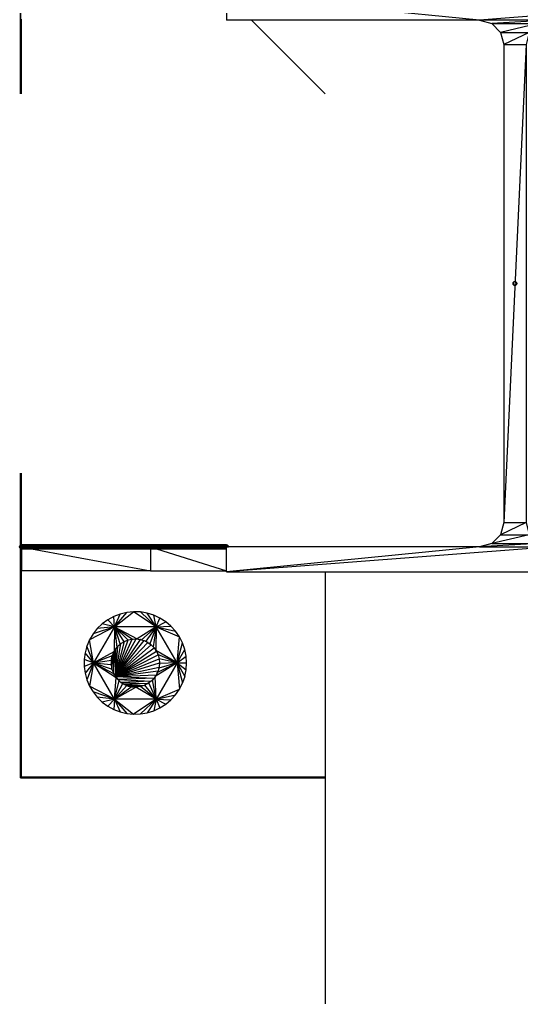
# Model space of a CAD drawing. Header units: millimetres. Extents: x -107267 to 109426, y -98906 to 83910.
# Drawn here: x 55227.5 to 55359.7, y -17772.9 to -17515.2 of the extents above; entities that cross this region are included whole.
import ezdxf

# ---------------------------------------------------------------- set-up
doc = ezdxf.new("R2010")
doc.units = ezdxf.units.MM
doc.layers.add('Top (Plan) View-000-CHÃO', color=254, linetype='Continuous')

# ---------------------------------------------------------------- blocks, each defined once
blk = doc.blocks.new('*U35')
at = {"layer": 'Top (Plan) View-000-CHÃO', "color": 0, "linetype": 'ByBlock', "lineweight": -2}
for p, q in [((154363.19, 143617.63), (154363, 143617.45)), ((154363, 143617.45), (154363.19, 143617.63)), ((154363.44, 143617.7), (154363.19, 143617.63)), ((154363.19, 143617.63), (154363.44, 143617.7)), ((154363.69, 143617.63), (154363.44, 143617.7)), ((154363.44, 143617.7), (154363.69, 143617.63)), ((154363.87, 143617.45), (154363.69, 143617.63)), ((154363.69, 143617.63), (154363.87, 143617.45)), ((154363, 143617.45), (154362.94, 143617.2)), ((154362.94, 143617.2), (154363, 143617.45)), ((154362.94, 143617.2), (154363, 143616.95)), ((154363, 143616.95), (154362.94, 143617.2)), ((154363, 143616.95), (154363.19, 143616.76)), ((154363.19, 143616.76), (154363, 143616.95)), ((154363.19, 143616.76), (154363.44, 143616.7)), ((154363.44, 143616.7), (154363.19, 143616.76)), ((154363.44, 143616.7), (154363.69, 143616.76)), ((154363.69, 143616.76), (154363.44, 143616.7)), ((154363.69, 143616.76), (154363.87, 143616.95)), ((154363.87, 143616.95), (154363.69, 143616.76)), ((154363.94, 143617.2), (154363.87, 143617.45)), ((154363.87, 143617.45), (154363.94, 143617.2)), ((154363.87, 143616.95), (154363.94, 143617.2)), ((154363.94, 143617.2), (154363.87, 143616.95))]:
    blk.add_line(p, q, dxfattribs=at)
blk = doc.blocks.new('*U42')
at = {"layer": 'Top (Plan) View-000-CHÃO', "color": 0, "linetype": 'ByBlock', "lineweight": -2}
for q in [(154313.44, 142193.2), (154413.44, 143541.2)]:
    blk.add_line((154313.44, 143541.2), q, dxfattribs=at)
blk = doc.blocks.new('*U58')
at = {"layer": 'Top (Plan) View-000-CHÃO', "color": 0, "linetype": 'ByBlock', "lineweight": -2}
for p, q in [((154259.44, 143530.09), (154257.75, 143529.44)), ((154257.94, 143526.72), (154262.98, 143530.69)), ((154257.94, 143526.72), (154261.19, 143530.51)), ((154257.94, 143526.72), (154259.44, 143530.09)), ((154261.19, 143530.51), (154259.44, 143530.09)), ((154262.98, 143530.69), (154261.19, 143530.51)), ((154264.79, 143530.63), (154262.98, 143530.69)), ((154268.93, 143526.72), (154262.98, 143530.69)), ((154266.56, 143530.33), (154264.79, 143530.63)), ((154268.93, 143526.72), (154264.79, 143530.63)), ((154268.29, 143529.79), (154266.56, 143530.33)), ((154268.93, 143526.72), (154266.56, 143530.33)), ((154254.72, 143527.51), (154253.42, 143526.25)), ((154256.17, 143528.58), (154254.72, 143527.51)), ((154257.94, 143526.72), (154254.72, 143527.51)), ((154257.75, 143529.44), (154256.17, 143528.58)), ((154257.94, 143526.72), (154256.17, 143528.58)), ((154257.94, 143526.72), (154257.75, 143529.44)), ((154269.92, 143529.04), (154268.29, 143529.79)), ((154268.93, 143526.72), (154268.29, 143529.79)), ((154268.93, 143526.72), (154269.92, 143529.04)), ((154268.93, 143526.72), (154271.44, 143528.06)), ((154271.44, 143528.06), (154269.92, 143529.04)), ((154272.82, 143526.9), (154271.44, 143528.06)), ((154257.94, 143526.72), (154251.39, 143523.29)), ((154257.94, 143526.72), (154252.31, 143524.84)), ((154253.42, 143526.25), (154252.31, 143524.84)), ((154257.94, 143526.72), (154252.44, 143517.2)), ((154257.94, 143526.72), (154253.42, 143526.25)), ((154257.94, 143526.72), (154257.86, 143520.24)), ((154268.93, 143526.72), (154257.94, 143526.72)), ((154257.94, 143526.72), (154263.89, 143523.53)), ((154257.94, 143526.72), (154262.69, 143523.5)), ((154257.94, 143526.72), (154261.51, 143523.25)), ((154257.94, 143526.72), (154260.4, 143522.77)), ((154257.94, 143526.72), (154259.4, 143522.1)), ((154257.94, 143526.72), (154258.54, 143521.24)), ((154268.93, 143526.72), (154263.89, 143523.53)), ((154268.93, 143526.72), (154265.08, 143523.33)), ((154268.93, 143526.72), (154266.21, 143522.91)), ((154268.93, 143526.72), (154267.24, 143522.28)), ((154268.93, 143526.72), (154268.14, 143521.47)), ((154268.93, 143526.72), (154268.86, 143520.5)), ((154268.93, 143526.72), (154272.82, 143526.9)), ((154274.43, 143517.2), (154268.93, 143526.72)), ((154268.93, 143526.72), (154274.03, 143525.56)), ((154268.93, 143526.72), (154275.05, 143524.08)), ((154274.03, 143525.56), (154272.82, 143526.9)), ((154275.05, 143524.08), (154274.03, 143525.56)), ((154251.39, 143523.29), (154250.68, 143521.62)), ((154252.31, 143524.84), (154251.39, 143523.29)), ((154252.44, 143517.2), (154251.39, 143523.29)), ((154260.14, 143522.6), (154260.4, 143522.77)), ((154260.4, 143522.77), (154260.48, 143522.81)), ((154261.31, 143523.16), (154261.51, 143523.25)), ((154261.51, 143523.25), (154261.53, 143523.25)), ((154262.67, 143523.5), (154262.69, 143523.5)), ((154262.69, 143523.5), (154262.86, 143523.51)), ((154263.81, 143523.53), (154263.89, 143523.53)), ((154263.89, 143523.53), (154264.19, 143523.48)), ((154264.95, 143523.35), (154265.08, 143523.33)), ((154265.08, 143523.33), (154265.36, 143523.23)), ((154266.03, 143522.97), (154266.21, 143522.91)), ((154266.21, 143522.91), (154266.44, 143522.77)), ((154267.04, 143522.4), (154267.24, 143522.28)), ((154267.24, 143522.28), (154267.4, 143522.13)), ((154274.43, 143517.2), (154275.05, 143524.08)), ((154274.43, 143517.2), (154275.86, 143522.47)), ((154275.86, 143522.47), (154275.05, 143524.08)), ((154276.46, 143520.76), (154275.86, 143522.47)), ((154250.21, 143519.89), (154249.97, 143518.1)), ((154250.68, 143521.62), (154250.21, 143519.89)), ((154252.44, 143517.2), (154250.21, 143519.89)), ((154252.44, 143517.2), (154250.68, 143521.62)), ((154252.44, 143517.2), (154257.86, 143520.24)), ((154257.78, 143520.05), (154257.86, 143520.24)), ((154257.86, 143520.24), (154258, 143520.45)), ((154258.4, 143521.03), (154258.54, 143521.24)), ((154258.54, 143521.24), (154258.68, 143521.38)), ((154259.19, 143521.89), (154259.4, 143522.1)), ((154259.4, 143522.1), (154259.52, 143522.18)), ((154267.93, 143521.66), (154268.14, 143521.47)), ((154268.14, 143521.47), (154268.23, 143521.34)), ((154268.68, 143520.74), (154268.86, 143520.5)), ((154268.86, 143520.5), (154268.9, 143520.41)), ((154274.43, 143517.2), (154268.86, 143520.5)), ((154274.43, 143517.2), (154276.46, 143520.76)), ((154276.81, 143519), (154276.46, 143520.76)), ((154249.97, 143518.1), (154249.97, 143516.29)), ((154252.44, 143517.2), (154249.97, 143518.1)), ((154252.44, 143517.2), (154249.97, 143516.29)), ((154252.44, 143517.2), (154250.21, 143514.51)), ((154252.44, 143517.2), (154250.68, 143512.77)), ((154252.44, 143517.2), (154251.39, 143511.11)), ((154252.44, 143517.2), (154257.39, 143519.13)), ((154252.44, 143517.2), (154257.13, 143517.95)), ((154252.44, 143517.2), (154257.1, 143516.75)), ((154252.44, 143517.2), (154257.3, 143515.56)), ((154252.44, 143517.2), (154257.72, 143514.43)), ((154252.44, 143517.2), (154258.35, 143513.39)), ((154257.94, 143507.67), (154252.44, 143517.2)), ((154257.13, 143517.95), (154257.2, 143518.25)), ((154257.13, 143517.86), (154257.13, 143517.95)), ((154257.36, 143518.99), (154257.39, 143519.13)), ((154257.39, 143519.13), (154257.5, 143519.4)), ((154274.43, 143517.2), (154268.69, 143513.63)), ((154274.43, 143517.2), (154268.93, 143507.67)), ((154269.27, 143519.64), (154269.39, 143519.41)), ((154274.43, 143517.2), (154269.27, 143514.69)), ((154269.39, 143519.41), (154269.4, 143519.37)), ((154274.43, 143517.2), (154269.39, 143519.41)), ((154274.43, 143517.2), (154269.64, 143515.84)), ((154269.7, 143518.25), (154269.7, 143518.25)), ((154269.7, 143518.25), (154269.7, 143518.19)), ((154274.43, 143517.2), (154269.7, 143518.25)), ((154274.43, 143517.2), (154269.78, 143517.04)), ((154269.78, 143517.11), (154269.78, 143517.04)), ((154274.43, 143517.2), (154276.81, 143519)), ((154274.43, 143517.2), (154276.46, 143513.63)), ((154274.43, 143517.2), (154275.86, 143511.93)), ((154274.43, 143517.2), (154275.05, 143510.32)), ((154274.43, 143517.2), (154276.94, 143517.2)), ((154274.43, 143517.2), (154276.81, 143515.4)), ((154276.94, 143517.2), (154276.81, 143519)), ((154276.81, 143515.4), (154276.94, 143517.2)), ((154249.97, 143516.29), (154250.21, 143514.51)), ((154257.1, 143516.75), (154257.11, 143516.98)), ((154257.11, 143516.71), (154257.1, 143516.75)), ((154257.3, 143515.56), (154257.3, 143515.57)), ((154257.35, 143515.44), (154257.3, 143515.56)), ((154269.14, 143514.46), (154269.27, 143514.69)), ((154269.33, 143514.86), (154269.27, 143514.69)), ((154269.64, 143515.84), (154269.55, 143515.56)), ((154269.65, 143515.97), (154269.64, 143515.84)), ((154269.78, 143517.04), (154269.75, 143516.75)), ((154276.46, 143513.63), (154276.81, 143515.4)), ((154250.21, 143514.51), (154250.68, 143512.77)), ((154250.68, 143512.77), (154251.39, 143511.11)), ((154257.72, 143514.43), (154257.7, 143514.49)), ((154257.88, 143514.17), (154257.72, 143514.43)), ((154257.94, 143507.67), (154258.35, 143513.39)), ((154257.94, 143507.67), (154259.16, 143512.5)), ((154258.35, 143513.39), (154258.28, 143513.51)), ((154258.55, 143513.17), (154258.35, 143513.39)), ((154259.16, 143512.5), (154259.04, 143512.64)), ((154259.37, 143512.34), (154259.16, 143512.5)), ((154267.22, 143512.13), (154266.99, 143511.94)), ((154267.92, 143512.7), (154267.79, 143512.59)), ((154268.1, 143512.92), (154267.92, 143512.7)), ((154268.93, 143507.67), (154267.92, 143512.7)), ((154268.69, 143513.63), (154268.55, 143513.46)), ((154268.69, 143513.63), (154268.8, 143513.84)), ((154268.93, 143507.67), (154268.69, 143513.63)), ((154276.46, 143513.63), (154275.86, 143511.93)), ((154251.39, 143511.11), (154252.31, 143509.56)), ((154257.94, 143507.67), (154251.39, 143511.11)), ((154252.31, 143509.56), (154253.42, 143508.14)), ((154257.94, 143507.67), (154252.31, 143509.56)), ((154257.94, 143507.67), (154260.13, 143511.78)), ((154257.94, 143507.67), (154261.21, 143511.25)), ((154257.94, 143507.67), (154262.38, 143510.94)), ((154257.94, 143507.67), (154263.58, 143510.85)), ((154260.13, 143511.78), (154259.94, 143511.92)), ((154260.32, 143511.68), (154260.13, 143511.78)), ((154261.21, 143511.25), (154260.96, 143511.37)), ((154261.37, 143511.21), (154261.21, 143511.25)), ((154262.38, 143510.94), (154262.09, 143511.01)), ((154262.49, 143510.93), (154262.38, 143510.94)), ((154263.58, 143510.85), (154263.31, 143510.87)), ((154263.63, 143510.85), (154263.58, 143510.85)), ((154268.93, 143507.67), (154263.58, 143510.85)), ((154264.78, 143510.99), (154264.78, 143510.99)), ((154264.79, 143510.99), (154264.78, 143510.99)), ((154268.93, 143507.67), (154264.78, 143510.99)), ((154265.93, 143511.36), (154265.88, 143511.34)), ((154266.18, 143511.49), (154265.93, 143511.36)), ((154268.93, 143507.67), (154265.93, 143511.36)), ((154266.99, 143511.94), (154266.89, 143511.88)), ((154268.93, 143507.67), (154266.99, 143511.94)), ((154268.93, 143507.67), (154275.05, 143510.32)), ((154274.03, 143508.83), (154275.05, 143510.32)), ((154275.05, 143510.32), (154275.86, 143511.93)), ((154253.42, 143508.14), (154254.72, 143506.89)), ((154257.94, 143507.67), (154253.42, 143508.14)), ((154257.94, 143507.67), (154254.72, 143506.89)), ((154254.72, 143506.89), (154256.17, 143505.82)), ((154257.94, 143507.67), (154256.17, 143505.82)), ((154257.94, 143507.67), (154257.75, 143504.95)), ((154268.93, 143507.67), (154257.94, 143507.67)), ((154257.94, 143507.67), (154262.98, 143503.7)), ((154257.94, 143507.67), (154261.19, 143503.88)), ((154257.94, 143507.67), (154259.44, 143504.3)), ((154268.93, 143507.67), (154262.98, 143503.7)), ((154268.93, 143507.67), (154264.79, 143503.76)), ((154268.93, 143507.67), (154266.56, 143504.06)), ((154268.93, 143507.67), (154268.29, 143504.6)), ((154268.93, 143507.67), (154274.03, 143508.83)), ((154268.93, 143507.67), (154272.82, 143507.49)), ((154268.93, 143507.67), (154271.44, 143506.33)), ((154268.93, 143507.67), (154269.92, 143505.36)), ((154271.44, 143506.33), (154272.82, 143507.49)), ((154272.82, 143507.49), (154274.03, 143508.83)), ((154256.17, 143505.82), (154257.75, 143504.95)), ((154257.75, 143504.95), (154259.44, 143504.3)), ((154259.44, 143504.3), (154261.19, 143503.88)), ((154266.56, 143504.06), (154268.29, 143504.6)), ((154268.29, 143504.6), (154269.92, 143505.36)), ((154269.92, 143505.36), (154271.44, 143506.33)), ((154261.19, 143503.88), (154262.98, 143503.7)), ((154262.98, 143503.7), (154264.79, 143503.76)), ((154264.79, 143503.76), (154266.56, 143504.06))]:
    blk.add_line(p, q, dxfattribs=at)
blk = doc.blocks.new('*U59')
at = {"layer": 'Top (Plan) View-000-CHÃO', "color": 0, "linetype": 'ByBlock', "lineweight": -2}
for p, q in [((154258.17, 143513.64), (154263.7, 143523.54)), ((154258.17, 143513.64), (154262.63, 143523.5)), ((154258.17, 143513.64), (154264.77, 143523.4)), ((154258.17, 143513.64), (154261.58, 143523.27)), ((154258.17, 143513.64), (154265.8, 143523.09)), ((154258.17, 143513.64), (154260.58, 143522.87)), ((154258.17, 143513.64), (154266.76, 143522.6)), ((154258.17, 143513.64), (154259.66, 143522.3)), ((154258.85, 143521.59), (154259.66, 143522.3)), ((154259.66, 143522.3), (154259.64, 143522.28)), ((154259.66, 143522.3), (154260.58, 143522.87)), ((154259.66, 143522.3), (154259.68, 143522.32)), ((154260.58, 143522.87), (154260.55, 143522.85)), ((154260.58, 143522.87), (154261.58, 143523.27)), ((154260.58, 143522.87), (154260.6, 143522.88)), ((154261.53, 143523.25), (154261.52, 143523.25)), ((154261.58, 143523.27), (154261.55, 143523.26)), ((154261.58, 143523.27), (154262.63, 143523.5)), ((154261.58, 143523.27), (154261.6, 143523.28)), ((154262.63, 143523.5), (154262.6, 143523.49)), ((154262.63, 143523.5), (154263.7, 143523.54)), ((154262.63, 143523.5), (154262.66, 143523.5)), ((154262.67, 143523.5), (154262.69, 143523.5)), ((154263.7, 143523.54), (154263.68, 143523.54)), ((154263.7, 143523.54), (154263.73, 143523.54)), ((154263.7, 143523.54), (154264.77, 143523.4)), ((154264.77, 143523.4), (154264.75, 143523.41)), ((154264.77, 143523.4), (154264.8, 143523.4)), ((154264.77, 143523.4), (154265.8, 143523.09)), ((154265.8, 143523.09), (154265.78, 143523.1)), ((154265.8, 143523.09), (154265.83, 143523.08)), ((154265.8, 143523.09), (154266.76, 143522.6)), ((154266.76, 143522.6), (154266.74, 143522.62)), ((154266.79, 143522.59), (154266.76, 143522.6)), ((154266.76, 143522.6), (154267.63, 143521.96)), ((154257.29, 143518.8), (154257.65, 143519.81)), ((154257.29, 143515.6), (154257.65, 143519.81)), ((154257.65, 143519.81), (154257.64, 143519.79)), ((154257.65, 143519.81), (154258.17, 143520.75)), ((154257.65, 143514.58), (154258.17, 143520.75)), ((154257.65, 143519.81), (154257.66, 143519.84)), ((154257.65, 143519.81), (154257.65, 143514.58)), ((154258.17, 143520.75), (154258.16, 143520.73)), ((154258.17, 143513.64), (154267.63, 143521.96)), ((154258.17, 143520.75), (154258.85, 143521.59)), ((154258.17, 143513.64), (154258.85, 143521.59)), ((154258.17, 143513.64), (154268.38, 143521.19)), ((154258.17, 143520.75), (154258.19, 143520.78)), ((154258.17, 143520.75), (154258.17, 143513.64)), ((154258.17, 143513.64), (154268.98, 143520.29)), ((154258.85, 143521.59), (154258.83, 143521.57)), ((154258.85, 143521.59), (154258.87, 143521.61)), ((154267.61, 143521.98), (154267.63, 143521.96)), ((154267.65, 143521.94), (154267.63, 143521.96)), ((154267.63, 143521.96), (154268.38, 143521.19)), ((154268.36, 143521.21), (154268.38, 143521.19)), ((154268.39, 143521.16), (154268.38, 143521.19)), ((154268.38, 143521.19), (154268.98, 143520.29)), ((154268.96, 143520.32), (154268.98, 143520.29)), ((154268.99, 143520.27), (154268.98, 143520.29)), ((154268.98, 143520.29), (154269.42, 143519.31)), ((154257.11, 143517.74), (154257.29, 143518.8)), ((154257.29, 143518.8), (154257.11, 143516.66)), ((154257.11, 143517.74), (154257.11, 143517.76)), ((154257.11, 143517.74), (154257.11, 143516.66)), ((154257.11, 143517.74), (154257.11, 143517.71)), ((154257.29, 143518.8), (154257.28, 143518.77)), ((154257.29, 143518.8), (154257.3, 143518.82)), ((154257.29, 143518.8), (154257.29, 143515.6)), ((154258.17, 143513.64), (154269.42, 143519.31)), ((154258.17, 143513.64), (154269.69, 143518.27)), ((154258.17, 143513.64), (154269.79, 143517.2)), ((154269.41, 143519.34), (154269.42, 143519.31)), ((154269.43, 143519.28), (154269.42, 143519.31)), ((154269.42, 143519.31), (154269.69, 143518.27)), ((154269.69, 143518.3), (154269.69, 143518.27)), ((154269.7, 143518.23), (154269.69, 143518.27)), ((154269.69, 143518.27), (154269.79, 143517.2)), ((154269.79, 143517.2), (154269.69, 143516.12)), ((154269.78, 143517.23), (154269.79, 143517.2)), ((154269.78, 143517.17), (154269.79, 143517.2)), ((154257.11, 143516.66), (154257.11, 143516.69)), ((154257.11, 143516.66), (154257.29, 143515.6)), ((154257.11, 143516.66), (154257.11, 143516.63)), ((154257.29, 143515.6), (154257.28, 143515.62)), ((154257.29, 143515.6), (154257.65, 143514.58)), ((154257.29, 143515.6), (154257.3, 143515.57)), ((154257.3, 143515.57), (154257.31, 143515.54)), ((154257.65, 143514.58), (154257.64, 143514.61)), ((154257.65, 143514.58), (154258.17, 143513.64)), ((154257.65, 143514.58), (154257.66, 143514.56)), ((154258.17, 143513.64), (154269.69, 143516.12)), ((154258.17, 143513.64), (154269.42, 143515.08)), ((154269.42, 143515.08), (154268.98, 143514.1)), ((154269.41, 143515.05), (154269.42, 143515.08)), ((154269.69, 143516.12), (154269.42, 143515.08)), ((154269.43, 143515.11), (154269.42, 143515.08)), ((154269.7, 143516.15), (154269.69, 143516.12)), ((154269.69, 143516.1), (154269.69, 143516.12)), ((154258.17, 143513.64), (154258.16, 143513.66)), ((154258.17, 143513.64), (154268.98, 143514.1)), ((154258.17, 143513.64), (154258.85, 143512.8)), ((154258.17, 143513.64), (154258.19, 143513.62)), ((154258.17, 143513.64), (154268.38, 143513.21)), ((154258.85, 143512.8), (154258.83, 143512.82)), ((154268.38, 143513.21), (154258.85, 143512.8)), ((154258.85, 143512.8), (154259.66, 143512.09)), ((154258.85, 143512.8), (154258.87, 143512.78)), ((154258.85, 143512.8), (154267.63, 143512.43)), ((154259.66, 143512.09), (154259.64, 143512.11)), ((154267.63, 143512.43), (154259.66, 143512.09)), ((154259.66, 143512.09), (154260.58, 143511.53)), ((154259.66, 143512.09), (154259.68, 143512.08)), ((154259.66, 143512.09), (154266.76, 143511.79)), ((154267.63, 143512.43), (154266.76, 143511.79)), ((154267.63, 143512.43), (154267.61, 143512.41)), ((154268.38, 143513.21), (154267.63, 143512.43)), ((154267.63, 143512.43), (154267.65, 143512.45)), ((154268.38, 143513.21), (154268.36, 143513.19)), ((154268.98, 143514.1), (154268.38, 143513.21)), ((154268.39, 143513.23), (154268.38, 143513.21)), ((154268.96, 143514.08), (154268.98, 143514.1)), ((154268.99, 143514.13), (154268.98, 143514.1)), ((154260.58, 143511.53), (154260.55, 143511.54)), ((154266.76, 143511.79), (154260.58, 143511.53)), ((154260.58, 143511.53), (154261.58, 143511.12)), ((154260.58, 143511.53), (154260.6, 143511.51)), ((154260.58, 143511.53), (154265.8, 143511.3)), ((154261.58, 143511.12), (154261.55, 143511.13)), ((154265.8, 143511.3), (154261.58, 143511.12)), ((154261.58, 143511.12), (154262.63, 143510.9)), ((154261.58, 143511.12), (154261.6, 143511.12)), ((154261.58, 143511.12), (154264.77, 143510.99)), ((154262.63, 143510.9), (154262.6, 143510.9)), ((154264.77, 143510.99), (154262.63, 143510.9)), ((154262.63, 143510.9), (154263.7, 143510.85)), ((154262.63, 143510.9), (154262.66, 143510.9)), ((154263.7, 143510.85), (154263.68, 143510.85)), ((154264.77, 143510.99), (154263.7, 143510.85)), ((154263.7, 143510.85), (154263.73, 143510.85)), ((154264.77, 143510.99), (154264.75, 143510.98)), ((154265.8, 143511.3), (154264.77, 143510.99)), ((154264.77, 143510.99), (154264.8, 143511)), ((154265.8, 143511.3), (154265.78, 143511.29)), ((154266.76, 143511.79), (154265.8, 143511.3)), ((154265.8, 143511.3), (154265.83, 143511.32)), ((154266.76, 143511.79), (154266.74, 143511.78)), ((154266.76, 143511.79), (154266.79, 143511.81))]:
    blk.add_line(p, q, dxfattribs=at)
blk = doc.blocks.new('*U70')
at = {"layer": 'Top (Plan) View-000-CHÃO', "color": 0, "linetype": 'ByBlock', "lineweight": -2}
for p, q in [((154233.19, 143667.2), (154233.19, 143692.76)), ((154233.19, 143692.76), (154233.19, 143667.2)), ((154233.19, 143548.24), (154233.19, 143567.2)), ((154233.19, 143567.2), (154233.19, 143548.24)), ((154233.19, 143486.95), (154233.19, 143547.37)), ((154233.19, 143547.37), (154233.19, 143486.95)), ((154233.18, 143486.94), (154233.19, 143486.95)), ((154233.19, 143486.95), (154233.18, 143486.94)), ((154233.19, 143486.95), (154233.44, 143487.2)), ((154233.44, 143487.2), (154233.19, 143486.95)), ((154313.44, 143486.95), (154233.19, 143486.95)), ((154233.19, 143486.95), (154313.44, 143486.95))]:
    blk.add_line(p, q, dxfattribs=at)
blk = doc.blocks.new('*U71')
at = {"layer": 'Top (Plan) View-000-CHÃO', "color": 0, "linetype": 'ByBlock', "lineweight": -2}
for p, q in [((154233.44, 143667.2), (154233.44, 143686.85)), ((154313.44, 143667.2), (154294.03, 143686.6)), ((154233.44, 143548.31), (154233.44, 143567.2)), ((154233.44, 143487.2), (154233.44, 143541.46)), ((154233.44, 143487.2), (154313.44, 143487.2))]:
    blk.add_line(p, q, dxfattribs=at)
blk = doc.blocks.new('*U193')
at = {"layer": 'Top (Plan) View-000-CHÃO', "color": 0, "linetype": 'ByBlock', "lineweight": -2}
for p, q in [((154232.94, 143547.81), (154233, 143548.06)), ((154233, 143548.06), (154232.94, 143547.81)), ((154233, 143548.06), (154233.19, 143548.24)), ((154233.19, 143548.24), (154233, 143548.06)), ((154267.03, 143548.06), (154233, 143548.06)), ((154233, 143548.06), (154267.03, 143548.06)), ((154233.19, 143548.24), (154233.44, 143548.31)), ((154233.44, 143548.31), (154233.19, 143548.24)), ((154267.2, 143548.24), (154233.19, 143548.24)), ((154233.19, 143548.24), (154267.2, 143548.24)), ((154267.44, 143548.31), (154233.44, 143548.31)), ((154233.44, 143548.31), (154267.44, 143548.31)), ((154266.98, 143547.81), (154267.03, 143548.06)), ((154267.03, 143548.06), (154266.98, 143547.81)), ((154267.03, 143548.06), (154267.2, 143548.24)), ((154267.2, 143548.24), (154267.03, 143548.06)), ((154267.2, 143548.24), (154267.44, 143548.31)), ((154267.44, 143548.31), (154267.2, 143548.24)), ((154287.44, 143548.31), (154267.44, 143548.31)), ((154267.44, 143548.31), (154267.44, 143548.24)), ((154267.44, 143548.31), (154287.44, 143548.31)), ((154267.44, 143548.24), (154267.44, 143548.31)), ((154287.69, 143548.24), (154267.44, 143548.24)), ((154267.44, 143548.24), (154267.44, 143548.06)), ((154267.44, 143548.24), (154287.69, 143548.24)), ((154267.44, 143548.06), (154267.44, 143548.24)), ((154287.87, 143548.06), (154267.44, 143548.06)), ((154267.44, 143548.06), (154267.44, 143547.81)), ((154267.44, 143548.06), (154287.87, 143548.06)), ((154267.44, 143547.81), (154267.44, 143548.06)), ((154287.69, 143548.24), (154287.44, 143548.31)), ((154287.44, 143548.31), (154287.69, 143548.24)), ((154287.87, 143548.06), (154287.69, 143548.24)), ((154287.69, 143548.24), (154287.87, 143548.06)), ((154287.94, 143547.81), (154287.87, 143548.06)), ((154287.87, 143548.06), (154287.94, 143547.81)), ((154233, 143547.56), (154232.94, 143547.81)), ((154266.98, 143547.81), (154232.94, 143547.81)), ((154232.94, 143547.81), (154233, 143547.56)), ((154232.94, 143547.81), (154266.98, 143547.81)), ((154233.19, 143547.37), (154233, 143547.56)), ((154267.03, 143547.56), (154233, 143547.56)), ((154233, 143547.56), (154233.19, 143547.37)), ((154233, 143547.56), (154267.03, 143547.56)), ((154233.44, 143547.31), (154233.19, 143547.37)), ((154267.2, 143547.37), (154233.19, 143547.37)), ((154233.19, 143547.37), (154233.44, 143547.31)), ((154233.19, 143547.37), (154267.2, 143547.37)), ((154233.44, 143547.31), (154267.44, 143547.31)), ((154267.44, 143547.31), (154233.44, 143547.31)), ((154267.03, 143547.56), (154266.98, 143547.81)), ((154266.98, 143547.81), (154267.03, 143547.56)), ((154267.2, 143547.37), (154267.03, 143547.56)), ((154267.03, 143547.56), (154267.2, 143547.37)), ((154267.44, 143547.31), (154267.2, 143547.37)), ((154267.2, 143547.37), (154267.44, 143547.31)), ((154287.94, 143547.81), (154267.44, 143547.81)), ((154267.44, 143547.81), (154267.44, 143547.56)), ((154267.44, 143547.81), (154287.94, 143547.81)), ((154267.44, 143547.56), (154267.44, 143547.81)), ((154287.44, 143547.56), (154267.44, 143547.56)), ((154267.44, 143547.56), (154267.44, 143547.37)), ((154267.44, 143547.56), (154287.44, 143547.56)), ((154267.44, 143547.37), (154267.44, 143547.56)), ((154287.44, 143547.37), (154267.44, 143547.37)), ((154267.44, 143547.37), (154267.44, 143547.31)), ((154267.44, 143547.37), (154287.44, 143547.37)), ((154267.44, 143547.31), (154267.44, 143547.37)), ((154267.44, 143547.31), (154287.44, 143547.31)), ((154287.44, 143547.31), (154267.44, 143547.31)), ((154287.93, 143547.79), (154287.94, 143547.81)), ((154287.94, 143547.81), (154287.93, 143547.79))]:
    blk.add_line(p, q, dxfattribs=at)
blk = doc.blocks.new('*U194')
at = {"layer": 'Top (Plan) View-000-CHÃO', "color": 0, "linetype": 'ByBlock', "lineweight": -2}
for p, q in [((154233.44, 143547.31), (154233.44, 143541.46)), ((154236.12, 143547.31), (154267.44, 143541.46)), ((154267.44, 143547.31), (154267.44, 143541.46)), ((154269.01, 143547.31), (154287.44, 143541.46)), ((154267.44, 143541.46), (154233.44, 143541.46)), ((154267.44, 143541.46), (154287.44, 143541.46))]:
    blk.add_line(p, q, dxfattribs=at)
blk = doc.blocks.new('*U209')
at = {"layer": 'Top (Plan) View-000-CHÃO', "color": 0, "linetype": 'ByBlock', "lineweight": -2}
for p, q in [((154287.44, 143693.2), (154287.44, 143686.6)), ((154439.44, 143693.2), (154287.44, 143693.2)), ((154354.12, 143686.6), (154287.44, 143693.2)), ((154439.44, 143693.2), (154354.12, 143686.6)), ((154372.75, 143686.6), (154439.44, 143693.2)), ((154439.44, 143686.6), (154439.44, 143693.2)), ((154354.12, 143686.6), (154287.44, 143686.6)), ((154354.12, 143686.6), (154357.31, 143685.74)), ((154372.75, 143686.6), (154354.12, 143686.6)), ((154372.75, 143686.6), (154357.31, 143685.74)), ((154357.31, 143685.74), (154359.65, 143683.4)), ((154357.31, 143685.74), (154369.56, 143685.74)), ((154369.56, 143685.74), (154359.65, 143683.4)), ((154369.56, 143685.74), (154367.22, 143683.4)), ((154372.75, 143686.6), (154369.56, 143685.74)), ((154439.44, 143686.6), (154372.75, 143686.6)), ((154359.65, 143683.4), (154360.51, 143680.2)), ((154359.65, 143683.4), (154367.22, 143683.4)), ((154367.22, 143683.4), (154360.51, 143680.2)), ((154367.22, 143683.4), (154366.36, 143680.2)), ((154360.51, 143680.2), (154360.51, 143554.2)), ((154366.36, 143680.2), (154360.51, 143554.2)), ((154360.51, 143680.2), (154366.36, 143680.2)), ((154366.36, 143680.2), (154366.36, 143554.2)), ((154360.51, 143554.2), (154359.65, 143550.99)), ((154366.36, 143554.2), (154359.65, 143550.99)), ((154360.51, 143554.2), (154366.36, 143554.2)), ((154366.36, 143554.2), (154367.22, 143550.99)), ((154359.65, 143550.99), (154357.31, 143548.65)), ((154367.22, 143550.99), (154357.31, 143548.65)), ((154359.65, 143550.99), (154367.22, 143550.99)), ((154367.22, 143550.99), (154369.56, 143548.65)), ((154357.31, 143548.65), (154354.12, 143547.79)), ((154369.56, 143548.65), (154354.12, 143547.79)), ((154357.31, 143548.65), (154369.56, 143548.65)), ((154369.56, 143548.65), (154372.75, 143547.79)), ((154287.44, 143541.2), (154287.44, 143547.79)), ((154354.12, 143547.79), (154287.44, 143547.79)), ((154354.12, 143547.79), (154287.44, 143541.2)), ((154372.75, 143547.79), (154287.44, 143541.2)), ((154354.12, 143547.79), (154372.75, 143547.79)), ((154372.75, 143547.79), (154439.44, 143547.79)), ((154372.75, 143547.79), (154439.44, 143541.2)), ((154439.44, 143541.2), (154439.44, 143547.79)), ((154287.44, 143541.2), (154439.44, 143541.2))]:
    blk.add_line(p, q, dxfattribs=at)

msp = doc.modelspace()

# ---------------------------------------------------------------- block references
at = {"layer": 'Top (Plan) View-000-CHÃO'}
for name in ['*U70', '*U71', '*U209', '*U35', '*U193', '*U194', '*U42', '*U58', '*U59']:
    msp.add_blockref(name, (-99005.44, -161201.97), dxfattribs=at)

doc.saveas('drawing.dxf')
